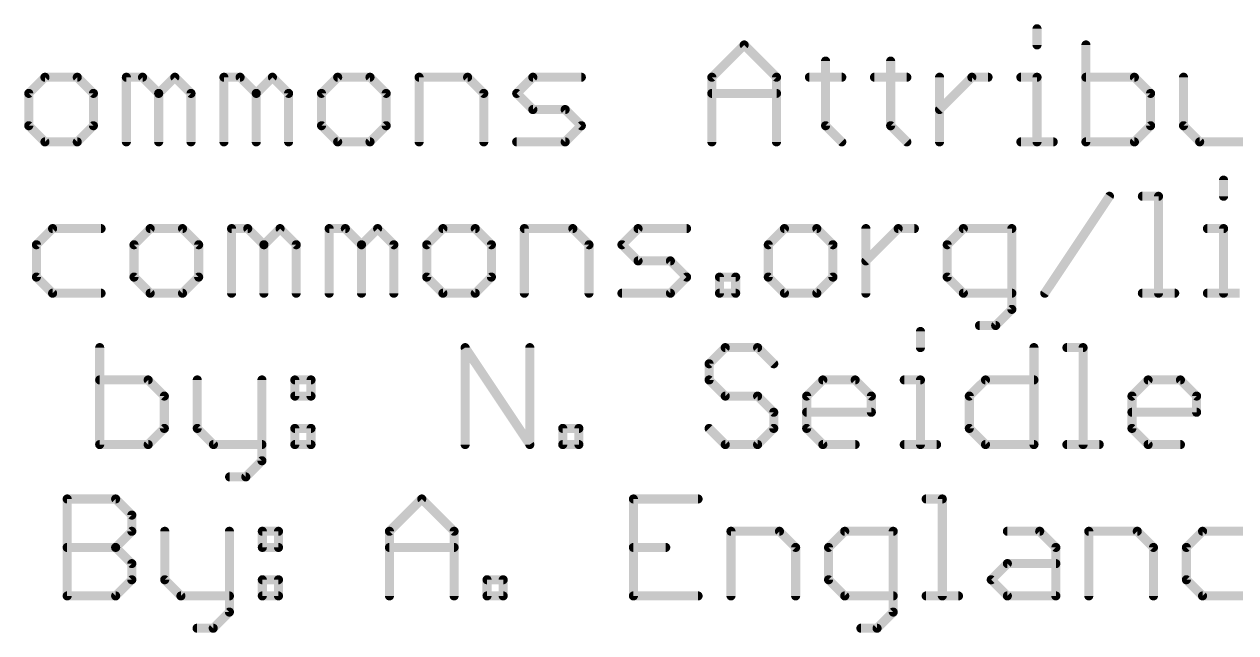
# Model space of a CAD drawing. Extents: x -29 to 79, y -27 to 74.
# Drawn here: x 15.54 to 35.87, y -27.21 to -17 of the extents above; entities that cross this region are included whole.
import ezdxf

# ---------------------------------------------------------------- set-up
doc = ezdxf.new("R2010")
doc.units = 0
doc.layers.add('51', color=53, linetype='CONTINUOUS')

msp = doc.modelspace()

# ---------------------------------------------------------------- linework, layer by layer
at = {"layer": '51', "const_width": 0.1524}
for points in [[(32.5307, -17.0756), (32.5307, -17.3468)], [(27.0752, -17.8891), (27.6176, -17.3468)], [(27.6176, -17.3468), (28.1599, -17.8891)], [(33.351, -17.3468), (33.351, -18.9738)], [(28.9836, -17.618), (28.9836, -18.7026)], [(30.075, -17.618), (30.075, -18.7026)], [(15.8863, -17.8891), (15.6151, -18.1603)], [(16.4286, -17.8891), (15.8863, -17.8891)], [(16.6998, -18.1603), (16.4286, -17.8891)], [(17.2523, -18.9738), (17.2523, -17.8891)], [(17.2523, -17.8891), (17.5235, -17.8891)], [(17.5235, -17.8891), (17.7946, -18.1603)], [(17.7946, -18.1603), (18.0658, -17.8891)], [(18.0658, -17.8891), (18.337, -18.1603)], [(18.8895, -18.9738), (18.8895, -17.8891)], [(18.8895, -17.8891), (19.1606, -17.8891)], [(19.1606, -17.8891), (19.4318, -18.1603)], [(19.4318, -18.1603), (19.7029, -17.8891)], [(19.7029, -17.8891), (19.9741, -18.1603)], [(20.7978, -17.8891), (20.5266, -18.1603)], [(21.3401, -17.8891), (20.7978, -17.8891)], [(21.6113, -18.1603), (21.3401, -17.8891)], [(22.1638, -18.9738), (22.1638, -17.8891)], [(22.1638, -17.8891), (22.9773, -17.8891)], [(22.9773, -17.8891), (23.2484, -18.1603)], [(23.8009, -18.1603), (24.0721, -17.8891)], [(24.0721, -17.8891), (24.8856, -17.8891)], [(27.0752, -18.9738), (27.0752, -17.8891)], [(28.1599, -17.8891), (28.1599, -18.9738)], [(28.7124, -17.8891), (29.2547, -17.8891)], [(29.8038, -17.8891), (30.3462, -17.8891)], [(30.8953, -18.9738), (30.8953, -17.8891)], [(30.8953, -18.4315), (31.4376, -17.8891)], [(31.4376, -17.8891), (31.7088, -17.8891)], [(32.2596, -17.8891), (32.5307, -17.8891)], [(32.5307, -17.8891), (32.5307, -18.9738)], [(34.1645, -17.8891), (33.351, -17.8891)], [(34.4357, -18.1603), (34.1645, -17.8891)], [(34.9882, -17.8891), (34.9882, -18.7026)], [(15.6151, -18.1603), (15.6151, -18.7026)], [(16.6998, -18.7026), (16.6998, -18.1603)], [(17.7946, -18.1603), (17.7946, -18.9738)], [(18.337, -18.1603), (18.337, -18.9738)], [(19.4318, -18.1603), (19.4318, -18.9738)], [(19.9741, -18.1603), (19.9741, -18.9738)], [(20.5266, -18.1603), (20.5266, -18.7026)], [(21.6113, -18.7026), (21.6113, -18.1603)], [(23.2484, -18.1603), (23.2484, -18.9738)], [(24.0721, -18.4315), (23.8009, -18.1603)], [(27.0752, -18.1603), (28.1599, -18.1603)], [(34.4357, -18.7026), (34.4357, -18.1603)], [(24.6144, -18.4315), (24.0721, -18.4315)], [(24.8856, -18.7026), (24.6144, -18.4315)], [(15.6151, -18.7026), (15.8863, -18.9738)], [(16.4286, -18.9738), (16.6998, -18.7026)], [(20.5266, -18.7026), (20.7978, -18.9738)], [(21.3401, -18.9738), (21.6113, -18.7026)], [(24.6144, -18.9738), (24.8856, -18.7026)], [(28.9836, -18.7026), (29.2547, -18.9738)], [(30.075, -18.7026), (30.3462, -18.9738)], [(34.1645, -18.9738), (34.4357, -18.7026)], [(34.9882, -18.7026), (35.2593, -18.9738)], [(15.8863, -18.9738), (16.4286, -18.9738)], [(20.7978, -18.9738), (21.3401, -18.9738)], [(23.8009, -18.9738), (24.6144, -18.9738)], [(32.2596, -18.9738), (32.8019, -18.9738)], [(33.351, -18.9738), (34.1645, -18.9738)], [(35.2593, -18.9738), (36.0728, -18.9738)], [(35.6606, -19.6156), (35.6606, -19.8868)], [(32.6608, -21.5138), (33.7455, -19.8868)], [(34.298, -19.8868), (34.5691, -19.8868)], [(34.5691, -19.8868), (34.5691, -21.5138)], [(16.0147, -20.4291), (15.7435, -20.7003)], [(16.8282, -20.4291), (16.0147, -20.4291)], [(17.6519, -20.4291), (17.3807, -20.7003)], [(18.1942, -20.4291), (17.6519, -20.4291)], [(18.4654, -20.7003), (18.1942, -20.4291)], [(19.0179, -21.5138), (19.0179, -20.4291)], [(19.0179, -20.4291), (19.289, -20.4291)], [(19.289, -20.4291), (19.5602, -20.7003)], [(19.5602, -20.7003), (19.8314, -20.4291)], [(19.8314, -20.4291), (20.1025, -20.7003)], [(20.655, -21.5138), (20.655, -20.4291)], [(20.655, -20.4291), (20.9262, -20.4291)], [(20.9262, -20.4291), (21.1973, -20.7003)], [(21.1973, -20.7003), (21.4685, -20.4291)], [(21.4685, -20.4291), (21.7397, -20.7003)], [(22.5633, -20.4291), (22.2922, -20.7003)], [(23.1057, -20.4291), (22.5633, -20.4291)], [(23.3768, -20.7003), (23.1057, -20.4291)], [(23.9293, -21.5138), (23.9293, -20.4291)], [(23.9293, -20.4291), (24.7428, -20.4291)], [(24.7428, -20.4291), (25.014, -20.7003)], [(25.5665, -20.7003), (25.8376, -20.4291)], [(25.8376, -20.4291), (26.6511, -20.4291)], [(28.2934, -20.4291), (28.0222, -20.7003)], [(28.8357, -20.4291), (28.2934, -20.4291)], [(29.1069, -20.7003), (28.8357, -20.4291)], [(29.6594, -21.5138), (29.6594, -20.4291)], [(29.6594, -20.9715), (30.2017, -20.4291)], [(30.2017, -20.4291), (30.4729, -20.4291)], [(31.2948, -20.4291), (31.0237, -20.7003)], [(32.1083, -20.4291), (31.2948, -20.4291)], [(32.1083, -21.785), (32.1083, -20.4291)], [(35.3894, -20.4291), (35.6606, -20.4291)], [(35.6606, -20.4291), (35.6606, -21.5138)], [(15.7435, -20.7003), (15.7435, -21.2426)], [(17.3807, -20.7003), (17.3807, -21.2426)], [(18.4654, -21.2426), (18.4654, -20.7003)], [(19.5602, -20.7003), (19.5602, -21.5138)], [(20.1025, -20.7003), (20.1025, -21.5138)], [(21.1973, -20.7003), (21.1973, -21.5138)], [(21.7397, -20.7003), (21.7397, -21.5138)], [(22.2922, -20.7003), (22.2922, -21.2426)], [(23.3768, -21.2426), (23.3768, -20.7003)], [(25.014, -20.7003), (25.014, -21.5138)], [(25.8376, -20.9715), (25.5665, -20.7003)], [(28.0222, -20.7003), (28.0222, -21.2426)], [(29.1069, -21.2426), (29.1069, -20.7003)], [(31.0237, -20.7003), (31.0237, -21.2426)], [(26.38, -20.9715), (25.8376, -20.9715)], [(26.6511, -21.2426), (26.38, -20.9715)], [(15.7435, -21.2426), (16.0147, -21.5138)], [(17.3807, -21.2426), (17.6519, -21.5138)], [(18.1942, -21.5138), (18.4654, -21.2426)], [(22.2922, -21.2426), (22.5633, -21.5138)], [(23.1057, -21.5138), (23.3768, -21.2426)], [(26.38, -21.5138), (26.6511, -21.2426)], [(27.2036, -21.5138), (27.2036, -21.2426)], [(27.2036, -21.2426), (27.4748, -21.2426)], [(27.4748, -21.2426), (27.4748, -21.5138)], [(28.0222, -21.2426), (28.2934, -21.5138)], [(28.8357, -21.5138), (29.1069, -21.2426)], [(31.0237, -21.2426), (31.2948, -21.5138)], [(16.0147, -21.5138), (16.8282, -21.5138)], [(17.6519, -21.5138), (18.1942, -21.5138)], [(22.5633, -21.5138), (23.1057, -21.5138)], [(25.5665, -21.5138), (26.38, -21.5138)], [(27.4748, -21.5138), (27.2036, -21.5138)], [(28.2934, -21.5138), (28.8357, -21.5138)], [(31.2948, -21.5138), (32.1083, -21.5138)], [(34.298, -21.5138), (34.8403, -21.5138)], [(35.3894, -21.5138), (35.9317, -21.5138)], [(31.8372, -22.0561), (32.1083, -21.785)], [(30.5746, -22.1556), (30.5746, -22.4268)], [(31.566, -22.0561), (31.8372, -22.0561)], [(16.8049, -22.4268), (16.8049, -24.0538)], [(22.9362, -24.0538), (22.9362, -22.4268)], [(22.9362, -22.4268), (24.0209, -24.0538)], [(24.0209, -24.0538), (24.0209, -22.4268)], [(27.3003, -22.4268), (27.0291, -22.698)], [(27.8426, -22.4268), (27.3003, -22.4268)], [(28.1137, -22.698), (27.8426, -22.4268)], [(32.4795, -22.4268), (32.4795, -24.0538)], [(33.032, -22.4268), (33.3032, -22.4268)], [(33.3032, -22.4268), (33.3032, -24.0538)], [(27.0291, -22.698), (27.0291, -22.9691)], [(17.6184, -22.9691), (16.8049, -22.9691)], [(17.8895, -23.2403), (17.6184, -22.9691)], [(18.442, -22.9691), (18.442, -23.7826)], [(19.5267, -22.9691), (19.5267, -24.325)], [(20.0792, -22.9691), (20.3504, -22.9691)], [(20.0792, -23.2403), (20.0792, -22.9691)], [(20.3504, -22.9691), (20.3504, -23.2403)], [(27.0291, -22.9691), (27.3003, -23.2403)], [(28.6662, -23.2403), (28.9374, -22.9691)], [(28.9374, -22.9691), (29.4797, -22.9691)], [(29.4797, -22.9691), (29.7509, -23.2403)], [(30.3034, -22.9691), (30.5746, -22.9691)], [(30.5746, -22.9691), (30.5746, -24.0538)], [(31.3948, -23.2403), (31.666, -22.9691)], [(31.666, -22.9691), (32.4795, -22.9691)], [(34.1234, -23.2403), (34.3946, -22.9691)], [(34.3946, -22.9691), (34.9369, -22.9691)], [(34.9369, -22.9691), (35.2081, -23.2403)], [(17.8895, -23.7826), (17.8895, -23.2403)], [(20.3504, -23.2403), (20.0792, -23.2403)], [(27.3003, -23.2403), (27.8426, -23.2403)], [(27.8426, -23.2403), (28.1137, -23.5115)], [(28.6662, -23.7826), (28.6662, -23.2403)], [(29.7509, -23.2403), (29.7509, -23.5115)], [(31.3948, -23.7826), (31.3948, -23.2403)], [(34.1234, -23.7826), (34.1234, -23.2403)], [(35.2081, -23.2403), (35.2081, -23.5115)], [(28.1137, -23.5115), (28.1137, -23.7826)], [(29.7509, -23.5115), (28.6662, -23.5115)], [(35.2081, -23.5115), (34.1234, -23.5115)], [(17.6184, -24.0538), (17.8895, -23.7826)], [(18.442, -23.7826), (18.7132, -24.0538)], [(20.0792, -23.7826), (20.3504, -23.7826)], [(20.0792, -24.0538), (20.0792, -23.7826)], [(20.3504, -23.7826), (20.3504, -24.0538)], [(24.5734, -24.0538), (24.5734, -23.7826)], [(24.5734, -23.7826), (24.8445, -23.7826)], [(24.8445, -23.7826), (24.8445, -24.0538)], [(27.3003, -24.0538), (27.0291, -23.7826)], [(28.1137, -23.7826), (27.8426, -24.0538)], [(28.9374, -24.0538), (28.6662, -23.7826)], [(31.666, -24.0538), (31.3948, -23.7826)], [(34.3946, -24.0538), (34.1234, -23.7826)], [(16.8049, -24.0538), (17.6184, -24.0538)], [(18.7132, -24.0538), (19.5267, -24.0538)], [(20.3504, -24.0538), (20.0792, -24.0538)], [(24.8445, -24.0538), (24.5734, -24.0538)], [(27.8426, -24.0538), (27.3003, -24.0538)], [(29.4797, -24.0538), (28.9374, -24.0538)], [(30.3034, -24.0538), (30.8457, -24.0538)], [(32.4795, -24.0538), (31.666, -24.0538)], [(33.032, -24.0538), (33.5743, -24.0538)], [(34.9369, -24.0538), (34.3946, -24.0538)], [(19.5267, -24.325), (19.2555, -24.5961)], [(19.2555, -24.5961), (18.9844, -24.5961)], [(16.2592, -26.5938), (16.2592, -24.9668)], [(16.2592, -24.9668), (17.0727, -24.9668)], [(17.0727, -24.9668), (17.3438, -25.238)], [(21.6662, -25.5091), (22.2085, -24.9668)], [(22.2085, -24.9668), (22.7509, -25.5091)], [(26.8438, -24.9668), (25.7591, -24.9668)], [(25.7591, -24.9668), (25.7591, -26.5938)], [(30.6706, -24.9668), (30.9417, -24.9668)], [(30.9417, -24.9668), (30.9417, -26.5938)], [(17.3438, -25.238), (17.3438, -25.5091)], [(17.3438, -25.5091), (17.0727, -25.7803)], [(17.8963, -25.5091), (17.8963, -26.3226)], [(18.981, -25.5091), (18.981, -26.865)], [(19.5335, -25.5091), (19.8046, -25.5091)], [(19.5335, -25.7803), (19.5335, -25.5091)], [(19.8046, -25.5091), (19.8046, -25.7803)], [(21.6662, -26.5938), (21.6662, -25.5091)], [(22.7509, -25.5091), (22.7509, -26.5938)], [(27.3962, -26.5938), (27.3962, -25.5091)], [(27.3962, -25.5091), (28.2097, -25.5091)], [(28.2097, -25.5091), (28.4809, -25.7803)], [(29.3046, -25.5091), (29.0334, -25.7803)], [(30.1181, -25.5091), (29.3046, -25.5091)], [(30.1181, -26.865), (30.1181, -25.5091)], [(32.0332, -25.5091), (32.5755, -25.5091)], [(32.5755, -25.5091), (32.8467, -25.7803)], [(33.3992, -26.5938), (33.3992, -25.5091)], [(33.3992, -25.5091), (34.2126, -25.5091)], [(34.2126, -25.5091), (34.4838, -25.7803)], [(35.0363, -25.7803), (35.3075, -25.5091)], [(35.3075, -25.5091), (36.121, -25.5091)], [(16.2592, -25.7803), (17.0727, -25.7803)], [(17.0727, -25.7803), (17.3438, -26.0515)], [(19.8046, -25.7803), (19.5335, -25.7803)], [(21.6662, -25.7803), (22.7509, -25.7803)], [(25.7591, -25.7803), (26.3014, -25.7803)], [(28.4809, -25.7803), (28.4809, -26.5938)], [(29.0334, -25.7803), (29.0334, -26.3226)], [(32.8467, -25.7803), (32.8467, -26.5938)], [(34.4838, -25.7803), (34.4838, -26.5938)], [(35.0363, -26.3226), (35.0363, -25.7803)], [(17.3438, -26.0515), (17.3438, -26.3226)], [(31.762, -26.3226), (32.0332, -26.0515)], [(32.0332, -26.0515), (32.8467, -26.0515)], [(17.3438, -26.3226), (17.0727, -26.5938)], [(17.8963, -26.3226), (18.1675, -26.5938)], [(19.5335, -26.3226), (19.8046, -26.3226)], [(19.5335, -26.5938), (19.5335, -26.3226)], [(19.8046, -26.3226), (19.8046, -26.5938)], [(23.3034, -26.5938), (23.3034, -26.3226)], [(23.3034, -26.3226), (23.5745, -26.3226)], [(23.5745, -26.3226), (23.5745, -26.5938)], [(29.0334, -26.3226), (29.3046, -26.5938)], [(32.0332, -26.5938), (31.762, -26.3226)], [(35.3075, -26.5938), (35.0363, -26.3226)], [(17.0727, -26.5938), (16.2592, -26.5938)], [(18.1675, -26.5938), (18.981, -26.5938)], [(19.8046, -26.5938), (19.5335, -26.5938)], [(23.5745, -26.5938), (23.3034, -26.5938)], [(25.7591, -26.5938), (26.8438, -26.5938)], [(29.3046, -26.5938), (30.1181, -26.5938)], [(30.6706, -26.5938), (31.2129, -26.5938)], [(32.8467, -26.5938), (32.0332, -26.5938)], [(36.121, -26.5938), (35.3075, -26.5938)], [(18.981, -26.865), (18.7098, -27.1361)], [(29.8469, -27.1361), (30.1181, -26.865)], [(18.7098, -27.1361), (18.4387, -27.1361)], [(29.5757, -27.1361), (29.8469, -27.1361)]]:
    msp.add_lwpolyline(points, dxfattribs=at)
at = {"layer": '51', "const_width": 0.0762}
for points in [[(32.5688, -17.0756, 1), (32.4926, -17.0756)], [(27.6445, -17.3199, 1), (27.5906, -17.3738)], [(27.6445, -17.3738, 1), (27.5906, -17.3199)], [(33.3891, -17.3468, 1), (33.3129, -17.3468)], [(32.4926, -17.3468, 1), (32.5688, -17.3468)], [(29.0217, -17.618, 1), (28.9455, -17.618)], [(30.1131, -17.618, 1), (30.0369, -17.618)], [(15.8863, -17.851, 1), (15.8863, -17.9272)], [(15.9132, -17.9161, 1), (15.8594, -17.8622)], [(16.4556, -17.8622, 1), (16.4017, -17.9161)], [(16.4286, -17.9272, 1), (16.4286, -17.851)], [(17.2904, -17.8891, 1), (17.2142, -17.8891)], [(17.2523, -17.851, 1), (17.2523, -17.9272)], [(17.5504, -17.8622, 1), (17.4965, -17.9161)], [(17.5235, -17.9272, 1), (17.5235, -17.851)], [(18.0927, -17.8622, 1), (18.0388, -17.9161)], [(18.0927, -17.9161, 1), (18.0388, -17.8622)], [(18.9276, -17.8891, 1), (18.8514, -17.8891)], [(18.8895, -17.851, 1), (18.8895, -17.9272)], [(19.1876, -17.8622, 1), (19.1337, -17.9161)], [(19.1606, -17.9272, 1), (19.1606, -17.851)], [(19.7299, -17.8622, 1), (19.676, -17.9161)], [(19.7299, -17.9161, 1), (19.676, -17.8622)], [(20.7978, -17.851, 1), (20.7978, -17.9272)], [(20.8247, -17.9161, 1), (20.7708, -17.8622)], [(21.367, -17.8622, 1), (21.3132, -17.9161)], [(21.3401, -17.9272, 1), (21.3401, -17.851)], [(22.2019, -17.8891, 1), (22.1257, -17.8891)], [(22.1638, -17.851, 1), (22.1638, -17.9272)], [(23.0042, -17.8622, 1), (22.9503, -17.9161)], [(22.9773, -17.9272, 1), (22.9773, -17.851)], [(24.0721, -17.851, 1), (24.0721, -17.9272)], [(24.099, -17.9161, 1), (24.0451, -17.8622)], [(24.8856, -17.9272, 1), (24.8856, -17.851)], [(27.1133, -17.8891, 1), (27.0371, -17.8891)], [(27.0483, -17.8622, 1), (27.1022, -17.9161)], [(28.198, -17.8891, 1), (28.1218, -17.8891)], [(28.1329, -17.9161, 1), (28.1868, -17.8622)], [(28.7124, -17.851, 1), (28.7124, -17.9272)], [(29.2547, -17.9272, 1), (29.2547, -17.851)], [(29.8038, -17.851, 1), (29.8038, -17.9272)], [(30.3462, -17.9272, 1), (30.3462, -17.851)], [(30.9334, -17.8891, 1), (30.8572, -17.8891)], [(31.4376, -17.851, 1), (31.4376, -17.9272)], [(31.4645, -17.9161, 1), (31.4106, -17.8622)], [(31.7088, -17.9272, 1), (31.7088, -17.851)], [(32.2596, -17.851, 1), (32.2596, -17.9272)], [(32.5688, -17.8891, 1), (32.4926, -17.8891)], [(32.5307, -17.9272, 1), (32.5307, -17.851)], [(33.351, -17.851, 1), (33.351, -17.9272)], [(34.1914, -17.8622, 1), (34.1375, -17.9161)], [(34.1645, -17.9272, 1), (34.1645, -17.851)], [(35.0263, -17.8891, 1), (34.9501, -17.8891)], [(15.6532, -18.1603, 1), (15.577, -18.1603)], [(16.7379, -18.1603, 1), (16.6617, -18.1603)], [(17.8327, -18.1603, 1), (17.7565, -18.1603)], [(18.3751, -18.1603, 1), (18.2989, -18.1603)], [(19.4699, -18.1603, 1), (19.3937, -18.1603)], [(20.0122, -18.1603, 1), (19.936, -18.1603)], [(20.5647, -18.1603, 1), (20.4885, -18.1603)], [(21.6494, -18.1603, 1), (21.5732, -18.1603)], [(23.2865, -18.1603, 1), (23.2103, -18.1603)], [(23.8279, -18.1334, 1), (23.774, -18.1872)], [(27.0752, -18.1222, 1), (27.0752, -18.1984)], [(28.1599, -18.1984, 1), (28.1599, -18.1222)], [(34.4738, -18.1603, 1), (34.3976, -18.1603)], [(15.5882, -18.1334, 1), (15.6421, -18.1872)], [(16.6729, -18.1872, 1), (16.7267, -18.1334)], [(17.7677, -18.1334, 1), (17.8216, -18.1872)], [(17.7677, -18.1872, 1), (17.8216, -18.1334)], [(18.31, -18.1872, 1), (18.3639, -18.1334)], [(19.4048, -18.1334, 1), (19.4587, -18.1872)], [(19.4048, -18.1872, 1), (19.4587, -18.1334)], [(19.9472, -18.1872, 1), (20.0011, -18.1334)], [(20.4997, -18.1334, 1), (20.5535, -18.1872)], [(21.5843, -18.1872, 1), (21.6382, -18.1334)], [(23.2215, -18.1872, 1), (23.2754, -18.1334)], [(23.774, -18.1334, 1), (23.8279, -18.1872)], [(34.4087, -18.1872, 1), (34.4626, -18.1334)], [(24.0721, -18.3934, 1), (24.0721, -18.4696)], [(24.0451, -18.4584, 1), (24.099, -18.4045)], [(24.6414, -18.4045, 1), (24.5875, -18.4584)], [(24.6144, -18.4696, 1), (24.6144, -18.3934)], [(30.8683, -18.4045, 1), (30.9222, -18.4584)], [(15.6421, -18.6757, 1), (15.5882, -18.7296)], [(15.577, -18.7026, 1), (15.6532, -18.7026)], [(16.6617, -18.7026, 1), (16.7379, -18.7026)], [(16.7267, -18.7296, 1), (16.6729, -18.6757)], [(20.5535, -18.6757, 1), (20.4997, -18.7296)], [(20.4885, -18.7026, 1), (20.5647, -18.7026)], [(21.5732, -18.7026, 1), (21.6494, -18.7026)], [(21.6382, -18.7296, 1), (21.5843, -18.6757)], [(24.9125, -18.7296, 1), (24.8586, -18.6757)], [(24.8586, -18.7296, 1), (24.9125, -18.6757)], [(29.0105, -18.6757, 1), (28.9566, -18.7296)], [(28.9455, -18.7026, 1), (29.0217, -18.7026)], [(30.1019, -18.6757, 1), (30.048, -18.7296)], [(30.0369, -18.7026, 1), (30.1131, -18.7026)], [(34.3976, -18.7026, 1), (34.4738, -18.7026)], [(34.4626, -18.7296, 1), (34.4087, -18.6757)], [(35.0151, -18.6757, 1), (34.9612, -18.7296)], [(34.9501, -18.7026, 1), (35.0263, -18.7026)], [(15.8863, -18.9357, 1), (15.8863, -19.0119)], [(16.4286, -19.0119, 1), (16.4286, -18.9357)], [(20.7978, -18.9357, 1), (20.7978, -19.0119)], [(21.3401, -19.0119, 1), (21.3401, -18.9357)], [(23.8009, -18.9357, 1), (23.8009, -19.0119)], [(24.6144, -19.0119, 1), (24.6144, -18.9357)], [(32.2596, -18.9357, 1), (32.2596, -19.0119)], [(32.8019, -19.0119, 1), (32.8019, -18.9357)], [(33.351, -18.9357, 1), (33.351, -19.0119)], [(34.1645, -19.0119, 1), (34.1645, -18.9357)], [(35.2593, -18.9357, 1), (35.2593, -19.0119)], [(15.8594, -19.0007, 1), (15.9132, -18.9469)], [(16.4017, -18.9469, 1), (16.4556, -19.0007)], [(17.2142, -18.9738, 1), (17.2904, -18.9738)], [(17.7565, -18.9738, 1), (17.8327, -18.9738)], [(18.2989, -18.9738, 1), (18.3751, -18.9738)], [(18.8514, -18.9738, 1), (18.9276, -18.9738)], [(19.3937, -18.9738, 1), (19.4699, -18.9738)], [(19.936, -18.9738, 1), (20.0122, -18.9738)], [(20.7708, -19.0007, 1), (20.8247, -18.9469)], [(21.3132, -18.9469, 1), (21.367, -19.0007)], [(22.1257, -18.9738, 1), (22.2019, -18.9738)], [(23.2103, -18.9738, 1), (23.2865, -18.9738)], [(24.5875, -18.9469, 1), (24.6414, -19.0007)], [(27.0371, -18.9738, 1), (27.1133, -18.9738)], [(28.1218, -18.9738, 1), (28.198, -18.9738)], [(29.2278, -19.0007, 1), (29.2817, -18.9469)], [(30.3192, -19.0007, 1), (30.3731, -18.9469)], [(30.8572, -18.9738, 1), (30.9334, -18.9738)], [(32.4926, -18.9738, 1), (32.5688, -18.9738)], [(33.3129, -18.9738, 1), (33.3891, -18.9738)], [(34.1376, -18.9469, 1), (34.1914, -19.0007)], [(35.2324, -19.0007, 1), (35.2863, -18.9469)], [(35.6987, -19.6156, 1), (35.6225, -19.6156)], [(33.7772, -19.9079, 1), (33.7138, -19.8657)], [(34.298, -19.8487, 1), (34.298, -19.9249)], [(34.6072, -19.8868, 1), (34.531, -19.8868)], [(34.5691, -19.9249, 1), (34.5691, -19.8487)], [(35.6225, -19.8868, 1), (35.6987, -19.8868)], [(16.0147, -20.391, 1), (16.0147, -20.4672)], [(16.0416, -20.4561, 1), (15.9878, -20.4022)], [(16.8282, -20.4672, 1), (16.8282, -20.391)], [(17.6519, -20.391, 1), (17.6519, -20.4672)], [(17.6788, -20.4561, 1), (17.6249, -20.4022)], [(18.2211, -20.4022, 1), (18.1673, -20.4561)], [(18.1942, -20.4672, 1), (18.1942, -20.391)], [(19.056, -20.4291, 1), (18.9798, -20.4291)], [(19.0179, -20.391, 1), (19.0179, -20.4672)], [(19.316, -20.4022, 1), (19.2621, -20.4561)], [(19.289, -20.4672, 1), (19.289, -20.391)], [(19.8583, -20.4022, 1), (19.8044, -20.4561)], [(19.8583, -20.4561, 1), (19.8044, -20.4022)], [(20.6931, -20.4291, 1), (20.6169, -20.4291)], [(20.655, -20.391, 1), (20.655, -20.4672)], [(20.9531, -20.4022, 1), (20.8992, -20.4561)], [(20.9262, -20.4672, 1), (20.9262, -20.391)], [(21.4954, -20.4022, 1), (21.4416, -20.4561)], [(21.4954, -20.4561, 1), (21.4416, -20.4022)], [(22.5633, -20.391, 1), (22.5633, -20.4672)], [(22.5903, -20.4561, 1), (22.5364, -20.4022)], [(23.1326, -20.4022, 1), (23.0787, -20.4561)], [(23.1057, -20.4672, 1), (23.1057, -20.391)], [(23.9674, -20.4291, 1), (23.8912, -20.4291)], [(23.9293, -20.391, 1), (23.9293, -20.4672)], [(24.7698, -20.4022, 1), (24.7159, -20.4561)], [(24.7428, -20.4672, 1), (24.7428, -20.391)], [(25.8376, -20.391, 1), (25.8376, -20.4672)], [(25.8646, -20.4561, 1), (25.8107, -20.4022)], [(26.6511, -20.4672, 1), (26.6511, -20.391)], [(28.2934, -20.391, 1), (28.2934, -20.4672)], [(28.3203, -20.4561, 1), (28.2664, -20.4022)], [(28.8627, -20.4022, 1), (28.8088, -20.4561)], [(28.8357, -20.4672, 1), (28.8357, -20.391)], [(29.6975, -20.4291, 1), (29.6213, -20.4291)], [(30.2017, -20.391, 1), (30.2017, -20.4672)], [(30.2286, -20.4561, 1), (30.1748, -20.4022)], [(30.4729, -20.4672, 1), (30.4729, -20.391)], [(31.2948, -20.391, 1), (31.2948, -20.4672)], [(31.3218, -20.4561, 1), (31.2679, -20.4022)], [(32.1464, -20.4291, 1), (32.0702, -20.4291)], [(32.1083, -20.4672, 1), (32.1083, -20.391)], [(35.3894, -20.391, 1), (35.3894, -20.4672)], [(35.6987, -20.4291, 1), (35.6225, -20.4291)], [(35.6606, -20.4672, 1), (35.6606, -20.391)], [(15.7816, -20.7003, 1), (15.7054, -20.7003)], [(15.7166, -20.6734, 1), (15.7705, -20.7272)], [(17.4188, -20.7003, 1), (17.3426, -20.7003)], [(17.3538, -20.6734, 1), (17.4076, -20.7272)], [(18.5035, -20.7003, 1), (18.4273, -20.7003)], [(18.4384, -20.7272, 1), (18.4923, -20.6734)], [(19.5983, -20.7003, 1), (19.5221, -20.7003)], [(19.5332, -20.6734, 1), (19.5871, -20.7272)], [(19.5332, -20.7272, 1), (19.5871, -20.6734)], [(20.1406, -20.7003, 1), (20.0644, -20.7003)], [(20.0756, -20.7272, 1), (20.1295, -20.6734)], [(21.2354, -20.7003, 1), (21.1592, -20.7003)], [(21.1704, -20.6734, 1), (21.2243, -20.7272)], [(21.1704, -20.7272, 1), (21.2243, -20.6734)], [(21.7778, -20.7003, 1), (21.7016, -20.7003)], [(21.7127, -20.7272, 1), (21.7666, -20.6734)], [(22.3303, -20.7003, 1), (22.2541, -20.7003)], [(22.2652, -20.6734, 1), (22.3191, -20.7272)], [(23.4149, -20.7003, 1), (23.3387, -20.7003)], [(23.3499, -20.7272, 1), (23.4038, -20.6734)], [(25.0521, -20.7003, 1), (24.9759, -20.7003)], [(24.987, -20.7272, 1), (25.0409, -20.6734)], [(25.5934, -20.6734, 1), (25.5395, -20.7272)], [(25.5395, -20.6734, 1), (25.5934, -20.7272)], [(28.0603, -20.7003, 1), (27.9841, -20.7003)], [(27.9953, -20.6734, 1), (28.0492, -20.7272)], [(29.145, -20.7003, 1), (29.0688, -20.7003)], [(29.0799, -20.7272, 1), (29.1338, -20.6734)], [(31.0618, -20.7003, 1), (30.9856, -20.7003)], [(30.9967, -20.6734, 1), (31.0506, -20.7272)], [(25.8376, -20.9334, 1), (25.8376, -21.0096)], [(25.8107, -20.9984, 1), (25.8646, -20.9445)], [(26.4069, -20.9445, 1), (26.353, -20.9984)], [(26.38, -21.0096, 1), (26.38, -20.9334)], [(29.6324, -20.9445, 1), (29.6863, -20.9984)], [(15.7705, -21.2157, 1), (15.7166, -21.2696)], [(15.7054, -21.2426, 1), (15.7816, -21.2426)], [(17.4076, -21.2157, 1), (17.3538, -21.2696)], [(17.3426, -21.2426, 1), (17.4188, -21.2426)], [(18.4273, -21.2426, 1), (18.5035, -21.2426)], [(18.4923, -21.2696, 1), (18.4384, -21.2157)], [(22.3191, -21.2157, 1), (22.2652, -21.2696)], [(22.2541, -21.2426, 1), (22.3303, -21.2426)], [(23.3387, -21.2426, 1), (23.4149, -21.2426)], [(23.4038, -21.2696, 1), (23.3499, -21.2157)], [(26.6781, -21.2696, 1), (26.6242, -21.2157)], [(26.6242, -21.2696, 1), (26.6781, -21.2157)], [(27.2417, -21.2426, 1), (27.1655, -21.2426)], [(27.2036, -21.2045, 1), (27.2036, -21.2807)], [(27.5129, -21.2426, 1), (27.4367, -21.2426)], [(27.4748, -21.2807, 1), (27.4748, -21.2045)], [(28.0492, -21.2157, 1), (27.9953, -21.2696)], [(27.9841, -21.2426, 1), (28.0603, -21.2426)], [(29.0688, -21.2426, 1), (29.145, -21.2426)], [(29.1338, -21.2696, 1), (29.0799, -21.2157)], [(31.0506, -21.2157, 1), (30.9967, -21.2696)], [(30.9856, -21.2426, 1), (31.0618, -21.2426)], [(16.0147, -21.4757, 1), (16.0147, -21.5519)], [(15.9878, -21.5407, 1), (16.0416, -21.4869)], [(16.8282, -21.5519, 1), (16.8282, -21.4757)], [(17.6519, -21.4757, 1), (17.6519, -21.5519)], [(17.6249, -21.5407, 1), (17.6788, -21.4869)], [(18.1673, -21.4869, 1), (18.2211, -21.5407)], [(18.1942, -21.5519, 1), (18.1942, -21.4757)], [(18.9798, -21.5138, 1), (19.056, -21.5138)], [(19.5221, -21.5138, 1), (19.5983, -21.5138)], [(20.0644, -21.5138, 1), (20.1406, -21.5138)], [(20.6169, -21.5138, 1), (20.6931, -21.5138)], [(21.1592, -21.5138, 1), (21.2354, -21.5138)], [(21.7016, -21.5138, 1), (21.7778, -21.5138)], [(22.5633, -21.4757, 1), (22.5633, -21.5519)], [(22.5364, -21.5407, 1), (22.5903, -21.4869)], [(23.0787, -21.4869, 1), (23.1326, -21.5407)], [(23.1057, -21.5519, 1), (23.1057, -21.4757)], [(23.8912, -21.5138, 1), (23.9674, -21.5138)], [(24.9759, -21.5138, 1), (25.0521, -21.5138)], [(25.5665, -21.4757, 1), (25.5665, -21.5519)], [(26.353, -21.4869, 1), (26.4069, -21.5407)], [(26.38, -21.5519, 1), (26.38, -21.4757)], [(27.2036, -21.4757, 1), (27.2036, -21.5519)], [(27.1655, -21.5138, 1), (27.2417, -21.5138)], [(27.4367, -21.5138, 1), (27.5129, -21.5138)], [(27.4748, -21.5519, 1), (27.4748, -21.4757)], [(28.2934, -21.4757, 1), (28.2934, -21.5519)], [(28.2664, -21.5407, 1), (28.3203, -21.4869)], [(28.8088, -21.4869, 1), (28.8626, -21.5407)], [(28.8357, -21.5519, 1), (28.8357, -21.4757)], [(29.6213, -21.5138, 1), (29.6975, -21.5138)], [(31.2948, -21.4757, 1), (31.2948, -21.5519)], [(31.2679, -21.5407, 1), (31.3218, -21.4869)], [(32.1083, -21.5519, 1), (32.1083, -21.4757)], [(32.6291, -21.4927, 1), (32.6925, -21.5349)], [(34.298, -21.4757, 1), (34.298, -21.5519)], [(34.531, -21.5138, 1), (34.6072, -21.5138)], [(34.8403, -21.5519, 1), (34.8403, -21.4757)], [(35.3894, -21.4757, 1), (35.3894, -21.5519)], [(35.6225, -21.5138, 1), (35.6987, -21.5138)], [(32.0702, -21.785, 1), (32.1464, -21.785)], [(32.1353, -21.8119, 1), (32.0814, -21.758)], [(30.6127, -22.1556, 1), (30.5365, -22.1556)], [(31.566, -22.018, 1), (31.566, -22.0942)], [(31.8102, -22.0292, 1), (31.8641, -22.0831)], [(31.8372, -22.0942, 1), (31.8372, -22.018)], [(16.843, -22.4268, 1), (16.7668, -22.4268)], [(22.9743, -22.4268, 1), (22.8981, -22.4268)], [(22.9679, -22.4057, 1), (22.9045, -22.4479)], [(24.059, -22.4268, 1), (23.9828, -22.4268)], [(27.3003, -22.3887, 1), (27.3003, -22.4649)], [(27.3272, -22.4538, 1), (27.2733, -22.3999)], [(27.8695, -22.3999, 1), (27.8156, -22.4538)], [(27.8426, -22.4649, 1), (27.8426, -22.3887)], [(32.5176, -22.4268, 1), (32.4414, -22.4268)], [(33.032, -22.3887, 1), (33.032, -22.4649)], [(33.3413, -22.4268, 1), (33.2651, -22.4268)], [(33.3032, -22.4649, 1), (33.3032, -22.3887)], [(30.5365, -22.4268, 1), (30.6127, -22.4268)], [(27.0021, -22.671, 1), (27.056, -22.7249)], [(27.0672, -22.698, 1), (26.991, -22.698)], [(28.0868, -22.7249, 1), (28.1407, -22.671)], [(16.8049, -22.931, 1), (16.8049, -23.0072)], [(17.6453, -22.9422, 1), (17.5914, -22.9961)], [(17.6184, -23.0072, 1), (17.6184, -22.931)], [(18.4801, -22.9691, 1), (18.4039, -22.9691)], [(19.5648, -22.9691, 1), (19.4886, -22.9691)], [(20.0792, -22.931, 1), (20.0792, -23.0072)], [(20.1173, -22.9691, 1), (20.0411, -22.9691)], [(20.3885, -22.9691, 1), (20.3123, -22.9691)], [(20.3504, -23.0072, 1), (20.3504, -22.931)], [(27.056, -22.9422, 1), (27.0021, -22.9961)], [(26.991, -22.9691, 1), (27.0672, -22.9691)], [(28.9374, -22.931, 1), (28.9374, -23.0072)], [(28.9644, -22.9961, 1), (28.9105, -22.9422)], [(29.5067, -22.9422, 1), (29.4528, -22.9961)], [(29.4797, -23.0072, 1), (29.4797, -22.931)], [(30.3034, -22.931, 1), (30.3034, -23.0072)], [(30.6127, -22.9691, 1), (30.5365, -22.9691)], [(30.5746, -23.0072, 1), (30.5746, -22.931)], [(31.666, -22.931, 1), (31.666, -23.0072)], [(31.6929, -22.9961, 1), (31.6391, -22.9422)], [(32.4795, -23.0072, 1), (32.4795, -22.931)], [(34.3946, -22.931, 1), (34.3946, -23.0072)], [(34.4215, -22.9961, 1), (34.3677, -22.9422)], [(34.9639, -22.9422, 1), (34.91, -22.9961)], [(34.9369, -23.0072, 1), (34.9369, -22.931)], [(17.9276, -23.2403, 1), (17.8514, -23.2403)], [(20.0792, -23.2022, 1), (20.0792, -23.2784)], [(20.3504, -23.2784, 1), (20.3504, -23.2022)], [(27.3003, -23.2022, 1), (27.3003, -23.2784)], [(27.8695, -23.2134, 1), (27.8156, -23.2672)], [(27.8426, -23.2784, 1), (27.8426, -23.2022)], [(28.7043, -23.2403, 1), (28.6281, -23.2403)], [(29.789, -23.2403, 1), (29.7128, -23.2403)], [(31.4329, -23.2403, 1), (31.3567, -23.2403)], [(34.1615, -23.2403, 1), (34.0853, -23.2403)], [(35.2462, -23.2403, 1), (35.17, -23.2403)], [(17.8626, -23.2672, 1), (17.9165, -23.2134)], [(20.0411, -23.2403, 1), (20.1173, -23.2403)], [(20.3123, -23.2403, 1), (20.3885, -23.2403)], [(27.2733, -23.2672, 1), (27.3272, -23.2134)], [(28.6393, -23.2134, 1), (28.6932, -23.2672)], [(29.724, -23.2672, 1), (29.7778, -23.2134)], [(31.3679, -23.2134, 1), (31.4218, -23.2672)], [(34.0965, -23.2134, 1), (34.1504, -23.2672)], [(35.1812, -23.2672, 1), (35.235, -23.2134)], [(28.1518, -23.5115, 1), (28.0756, -23.5115)], [(28.0868, -23.5384, 1), (28.1407, -23.4845)], [(28.6662, -23.4734, 1), (28.6662, -23.5496)], [(29.7128, -23.5115, 1), (29.789, -23.5115)], [(29.7509, -23.5496, 1), (29.7509, -23.4734)], [(34.1234, -23.4734, 1), (34.1234, -23.5496)], [(35.17, -23.5115, 1), (35.2462, -23.5115)], [(35.2081, -23.5496, 1), (35.2081, -23.4734)], [(17.8514, -23.7826, 1), (17.9276, -23.7826)], [(17.9165, -23.8096, 1), (17.8626, -23.7557)], [(18.469, -23.7557, 1), (18.4151, -23.8096)], [(18.4039, -23.7826, 1), (18.4801, -23.7826)], [(20.0792, -23.7445, 1), (20.0792, -23.8207)], [(20.1173, -23.7826, 1), (20.0411, -23.7826)], [(20.3885, -23.7826, 1), (20.3123, -23.7826)], [(20.3504, -23.8207, 1), (20.3504, -23.7445)], [(24.6115, -23.7826, 1), (24.5353, -23.7826)], [(24.5734, -23.7445, 1), (24.5734, -23.8207)], [(24.8826, -23.7826, 1), (24.8064, -23.7826)], [(24.8445, -23.8207, 1), (24.8445, -23.7445)], [(27.056, -23.7557, 1), (27.0021, -23.8096)], [(28.0756, -23.7826, 1), (28.1518, -23.7826)], [(28.1407, -23.8096, 1), (28.0868, -23.7557)], [(28.6932, -23.7557, 1), (28.6393, -23.8096)], [(28.6281, -23.7826, 1), (28.7043, -23.7826)], [(31.4218, -23.7557, 1), (31.3679, -23.8096)], [(31.3567, -23.7826, 1), (31.4329, -23.7826)], [(34.1504, -23.7557, 1), (34.0965, -23.8096)], [(34.0853, -23.7826, 1), (34.1615, -23.7826)], [(16.8049, -24.0157, 1), (16.8049, -24.0919)], [(17.6184, -24.0919, 1), (17.6184, -24.0157)], [(18.7132, -24.0157, 1), (18.7132, -24.0919)], [(19.5267, -24.0919, 1), (19.5267, -24.0157)], [(20.0792, -24.0157, 1), (20.0792, -24.0919)], [(20.3504, -24.0919, 1), (20.3504, -24.0157)], [(24.5734, -24.0157, 1), (24.5734, -24.0919)], [(24.8445, -24.0919, 1), (24.8445, -24.0157)], [(27.3003, -24.0157, 1), (27.3003, -24.0919)], [(27.8426, -24.0919, 1), (27.8426, -24.0157)], [(28.9374, -24.0157, 1), (28.9374, -24.0919)], [(29.4797, -24.0919, 1), (29.4797, -24.0157)], [(30.3034, -24.0157, 1), (30.3034, -24.0919)], [(30.8457, -24.0919, 1), (30.8457, -24.0157)], [(31.666, -24.0157, 1), (31.666, -24.0919)], [(32.4795, -24.0919, 1), (32.4795, -24.0157)], [(33.032, -24.0157, 1), (33.032, -24.0919)], [(33.5743, -24.0919, 1), (33.5743, -24.0157)], [(34.3946, -24.0157, 1), (34.3946, -24.0919)], [(34.9369, -24.0919, 1), (34.9369, -24.0157)], [(16.7668, -24.0538, 1), (16.843, -24.0538)], [(17.5914, -24.0269, 1), (17.6453, -24.0807)], [(18.6863, -24.0807, 1), (18.7401, -24.0269)], [(20.0411, -24.0538, 1), (20.1173, -24.0538)], [(20.3123, -24.0538, 1), (20.3885, -24.0538)], [(22.8981, -24.0538, 1), (22.9743, -24.0538)], [(23.9828, -24.0538, 1), (24.059, -24.0538)], [(23.9892, -24.0749, 1), (24.0526, -24.0327)], [(24.5353, -24.0538, 1), (24.6115, -24.0538)], [(24.8064, -24.0538, 1), (24.8826, -24.0538)], [(27.2733, -24.0807, 1), (27.3272, -24.0269)], [(27.8156, -24.0269, 1), (27.8695, -24.0807)], [(28.9105, -24.0807, 1), (28.9644, -24.0269)], [(30.5365, -24.0538, 1), (30.6127, -24.0538)], [(31.6391, -24.0807, 1), (31.6929, -24.0269)], [(32.4414, -24.0538, 1), (32.5176, -24.0538)], [(33.2651, -24.0538, 1), (33.3413, -24.0538)], [(34.3677, -24.0807, 1), (34.4215, -24.0269)], [(19.4886, -24.325, 1), (19.5648, -24.325)], [(19.5536, -24.3519, 1), (19.4998, -24.298)], [(18.9844, -24.558, 1), (18.9844, -24.6342)], [(19.2286, -24.5692, 1), (19.2825, -24.6231)], [(19.2555, -24.6342, 1), (19.2555, -24.558)], [(16.2973, -24.9668, 1), (16.2211, -24.9668)], [(16.2592, -24.9287, 1), (16.2592, -25.0049)], [(17.0996, -24.9399, 1), (17.0457, -24.9938)], [(17.0727, -25.0049, 1), (17.0727, -24.9287)], [(22.2355, -24.9399, 1), (22.1816, -24.9938)], [(22.2355, -24.9938, 1), (22.1816, -24.9399)], [(25.7591, -24.9287, 1), (25.7591, -25.0049)], [(25.7972, -24.9668, 1), (25.721, -24.9668)], [(26.8438, -25.0049, 1), (26.8438, -24.9287)], [(30.6706, -24.9287, 1), (30.6706, -25.0049)], [(30.9798, -24.9668, 1), (30.9036, -24.9668)], [(30.9417, -25.0049, 1), (30.9417, -24.9287)], [(17.3819, -25.238, 1), (17.3057, -25.238)], [(17.3169, -25.2649, 1), (17.3708, -25.211)], [(17.3057, -25.5091, 1), (17.3819, -25.5091)], [(17.3708, -25.5361, 1), (17.3169, -25.4822)], [(17.9344, -25.5091, 1), (17.8582, -25.5091)], [(19.0191, -25.5091, 1), (18.9429, -25.5091)], [(19.5335, -25.471, 1), (19.5335, -25.5472)], [(19.5716, -25.5091, 1), (19.4954, -25.5091)], [(19.8427, -25.5091, 1), (19.7665, -25.5091)], [(19.8046, -25.5472, 1), (19.8046, -25.471)], [(21.7043, -25.5091, 1), (21.6281, -25.5091)], [(21.6393, -25.4822, 1), (21.6931, -25.5361)], [(22.789, -25.5091, 1), (22.7128, -25.5091)], [(22.7239, -25.5361, 1), (22.7778, -25.4822)], [(27.4343, -25.5091, 1), (27.3581, -25.5091)], [(27.3962, -25.471, 1), (27.3962, -25.5472)], [(28.2367, -25.4822, 1), (28.1828, -25.5361)], [(28.2097, -25.5472, 1), (28.2097, -25.471)], [(29.3046, -25.471, 1), (29.3046, -25.5472)], [(29.3315, -25.5361, 1), (29.2776, -25.4822)], [(30.1562, -25.5091, 1), (30.08, -25.5091)], [(30.1181, -25.5472, 1), (30.1181, -25.471)], [(32.0332, -25.471, 1), (32.0332, -25.5472)], [(32.6024, -25.4822, 1), (32.5485, -25.5361)], [(32.5755, -25.5472, 1), (32.5755, -25.471)], [(33.4373, -25.5091, 1), (33.3611, -25.5091)], [(33.3992, -25.471, 1), (33.3992, -25.5472)], [(34.2396, -25.4822, 1), (34.1857, -25.5361)], [(34.2126, -25.5472, 1), (34.2126, -25.471)], [(35.3075, -25.471, 1), (35.3075, -25.5472)], [(35.3344, -25.5361, 1), (35.2805, -25.4822)], [(16.2592, -25.7422, 1), (16.2592, -25.8184)], [(17.0996, -25.7534, 1), (17.0457, -25.8072)], [(17.0457, -25.7534, 1), (17.0996, -25.8072)], [(17.0727, -25.8184, 1), (17.0727, -25.7422)], [(19.5335, -25.7422, 1), (19.5335, -25.8184)], [(19.4954, -25.7803, 1), (19.5716, -25.7803)], [(19.7665, -25.7803, 1), (19.8427, -25.7803)], [(19.8046, -25.8184, 1), (19.8046, -25.7422)], [(21.6662, -25.7422, 1), (21.6662, -25.8184)], [(22.7509, -25.8184, 1), (22.7509, -25.7422)], [(25.7591, -25.7422, 1), (25.7591, -25.8184)], [(26.3014, -25.8184, 1), (26.3014, -25.7422)], [(28.519, -25.7803, 1), (28.4428, -25.7803)], [(28.454, -25.8072, 1), (28.5078, -25.7534)], [(29.0715, -25.7803, 1), (28.9953, -25.7803)], [(29.0065, -25.7534, 1), (29.0603, -25.8072)], [(32.8848, -25.7803, 1), (32.8086, -25.7803)], [(32.8197, -25.8072, 1), (32.8736, -25.7534)], [(34.5219, -25.7803, 1), (34.4457, -25.7803)], [(34.4569, -25.8072, 1), (34.5108, -25.7534)], [(35.0744, -25.7803, 1), (34.9982, -25.7803)], [(35.0094, -25.7534, 1), (35.0633, -25.8072)], [(17.3819, -26.0515, 1), (17.3057, -26.0515)], [(17.3169, -26.0784, 1), (17.3708, -26.0245)], [(32.0332, -26.0134, 1), (32.0332, -26.0896)], [(32.0601, -26.0784, 1), (32.0062, -26.0245)], [(32.8467, -26.0896, 1), (32.8467, -26.0134)], [(17.3057, -26.3226, 1), (17.3819, -26.3226)], [(17.3708, -26.3496, 1), (17.3169, -26.2957)], [(17.9233, -26.2957, 1), (17.8694, -26.3496)], [(17.8582, -26.3226, 1), (17.9344, -26.3226)], [(19.5335, -26.2845, 1), (19.5335, -26.3607)], [(19.5716, -26.3226, 1), (19.4954, -26.3226)], [(19.8427, -26.3226, 1), (19.7665, -26.3226)], [(19.8046, -26.3607, 1), (19.8046, -26.2845)], [(23.3415, -26.3226, 1), (23.2653, -26.3226)], [(23.3034, -26.2845, 1), (23.3034, -26.3607)], [(23.6126, -26.3226, 1), (23.5364, -26.3226)], [(23.5745, -26.3607, 1), (23.5745, -26.2845)], [(29.0603, -26.2957, 1), (29.0065, -26.3496)], [(28.9953, -26.3226, 1), (29.0715, -26.3226)], [(31.7889, -26.2957, 1), (31.7351, -26.3496)], [(31.7351, -26.2957, 1), (31.7889, -26.3496)], [(35.0633, -26.2957, 1), (35.0094, -26.3496)], [(34.9982, -26.3226, 1), (35.0744, -26.3226)], [(16.2592, -26.5557, 1), (16.2592, -26.6319)], [(16.2211, -26.5938, 1), (16.2973, -26.5938)], [(17.0457, -26.5669, 1), (17.0996, -26.6207)], [(17.0727, -26.6319, 1), (17.0727, -26.5557)], [(18.1675, -26.5557, 1), (18.1675, -26.6319)], [(18.1405, -26.6207, 1), (18.1944, -26.5669)], [(18.981, -26.6319, 1), (18.981, -26.5557)], [(19.5335, -26.5557, 1), (19.5335, -26.6319)], [(19.4954, -26.5938, 1), (19.5716, -26.5938)], [(19.7665, -26.5938, 1), (19.8427, -26.5938)], [(19.8046, -26.6319, 1), (19.8046, -26.5557)], [(21.6281, -26.5938, 1), (21.7043, -26.5938)], [(22.7128, -26.5938, 1), (22.789, -26.5938)], [(23.3034, -26.5557, 1), (23.3034, -26.6319)], [(23.2653, -26.5938, 1), (23.3415, -26.5938)], [(23.5364, -26.5938, 1), (23.6126, -26.5938)], [(23.5745, -26.6319, 1), (23.5745, -26.5557)], [(25.7591, -26.5557, 1), (25.7591, -26.6319)], [(25.721, -26.5938, 1), (25.7972, -26.5938)], [(26.8438, -26.6319, 1), (26.8438, -26.5557)], [(27.3581, -26.5938, 1), (27.4343, -26.5938)], [(28.4428, -26.5938, 1), (28.519, -26.5938)], [(29.3046, -26.5557, 1), (29.3046, -26.6319)], [(29.2776, -26.6207, 1), (29.3315, -26.5669)], [(30.1181, -26.6319, 1), (30.1181, -26.5557)], [(30.6706, -26.5557, 1), (30.6706, -26.6319)], [(30.9036, -26.5938, 1), (30.9798, -26.5938)], [(31.2129, -26.6319, 1), (31.2129, -26.5557)], [(32.0332, -26.5557, 1), (32.0332, -26.6319)], [(32.0062, -26.6207, 1), (32.0601, -26.5669)], [(32.8086, -26.5938, 1), (32.8848, -26.5938)], [(32.8467, -26.6319, 1), (32.8467, -26.5557)], [(33.3611, -26.5938, 1), (33.4373, -26.5938)], [(34.4457, -26.5938, 1), (34.5219, -26.5938)], [(35.3075, -26.5557, 1), (35.3075, -26.6319)], [(35.2805, -26.6207, 1), (35.3344, -26.5669)], [(18.9429, -26.865, 1), (19.0191, -26.865)], [(19.0079, -26.8919, 1), (18.954, -26.838)], [(30.08, -26.865, 1), (30.1562, -26.865)], [(30.145, -26.8919, 1), (30.0911, -26.838)], [(18.4387, -27.098, 1), (18.4387, -27.1742)], [(18.6829, -27.1092, 1), (18.7368, -27.1631)], [(18.7098, -27.1742, 1), (18.7098, -27.098)], [(29.5757, -27.098, 1), (29.5757, -27.1742)], [(29.82, -27.1092, 1), (29.8738, -27.1631)], [(29.8469, -27.1742, 1), (29.8469, -27.098)]]:
    msp.add_lwpolyline(points, format="xyb", dxfattribs=at)

doc.saveas('drawing.dxf')
